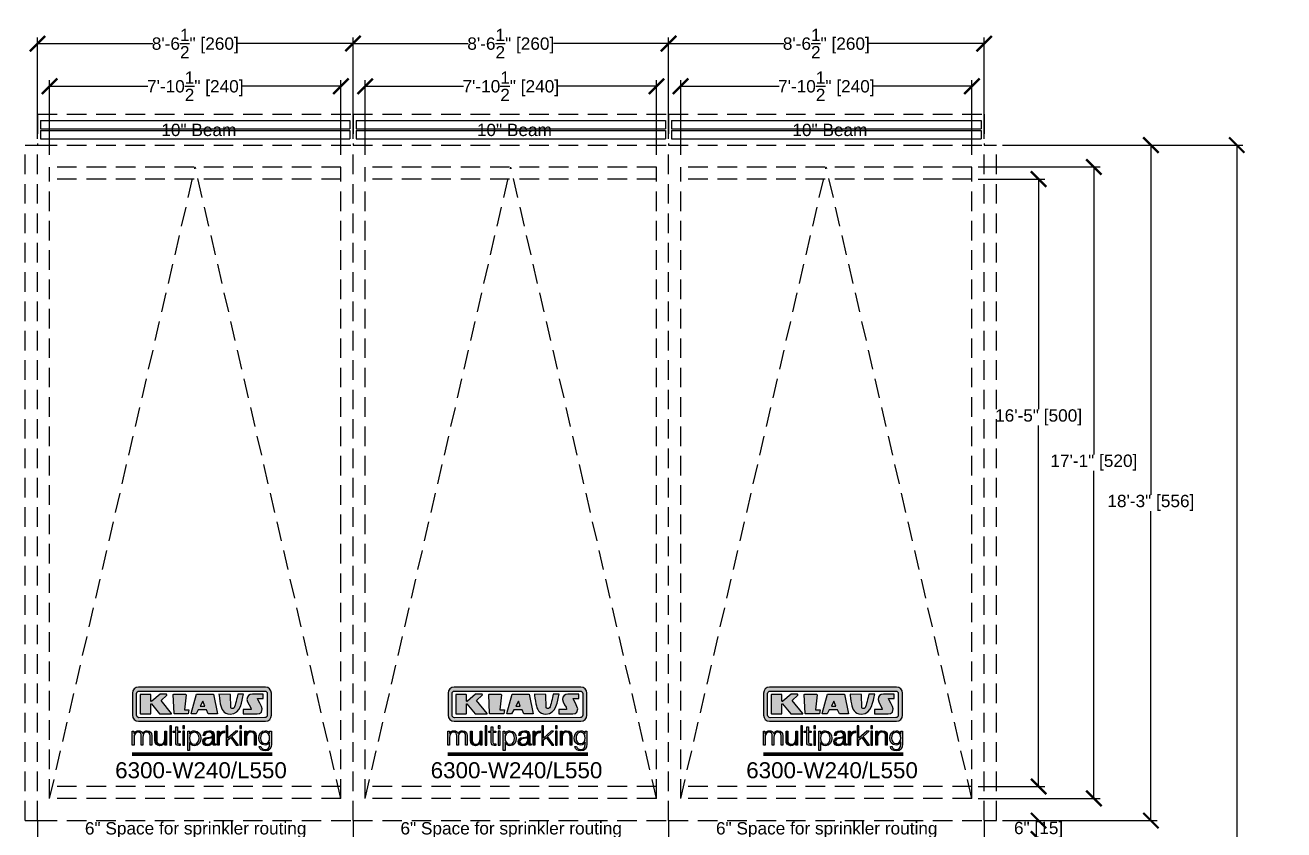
# Model space of a CAD drawing. Extents: x -210816 to 20092, y 4708 to 41486.
# Drawn here: x 15909.9 to 16318.2, y 6130.6 to 6391.5 of the extents above; entities that cross this region are included whole.
import ezdxf

# ---------------------------------------------------------------- set-up
doc = ezdxf.new("R2010")
doc.units = 0
doc.header["$MEASUREMENT"] = 0
doc.linetypes.add('DASHED', pattern=[0.2067, 0.1654, -0.0413])
doc.linetypes.add('HIDDEN', pattern=[9.525, 6.35, -3.175])
doc.layers.get('0').update_dxf_attribs({"linetype": 'CONTINUOUS'})
doc.layers.get('DEFPOINTS').update_dxf_attribs({"linetype": 'CONTINUOUS'})
for name, color, linetype in [('DIM', 6, 'CONTINUOUS'), ('KLAUS', 30, 'CONTINUOUS'), ('LOGO', 7, 'CONTINUOUS')]:
    doc.layers.add(name, color=color, linetype=linetype)
doc.styles.get("Standard").update_dxf_attribs({"font": 'arial.ttf'})
doc.dimstyles.get("Standard").update_dxf_attribs({"dimtxt": 5, "dimasz": 5, "dimexe": 2, "dimexo": 2, "dimgap": 0.09, "dimtad": 0, "dimtih": 1, "dimtoh": 1, "dimdec": 1, "dimzin": 0, "dimdsep": 46, "dimlunit": 4, "dimtxsty": 'Standard', "dimblk": 'ARCHTICK', "dimcen": -0.09, "dimadec": 0, "dimazin": 0, "dimtfac": 1, "dimtdec": 4, "dimtofl": 0, "dimtmove": 0, "dimatfit": 3, "dimldrblk": 'ARCHTICK', "dimfxl": 1, "dimtolj": 1, "dimtzin": 0, "dimarcsym": 0})

# ---------------------------------------------------------------- blocks, each defined once
blk = doc.blocks.new('_ARCHTICK')
at = {"color": 0, "linetype": 'ByBlock', "const_width": 0.15}
blk.add_lwpolyline([(-0.5, -0.5), (0.5, 0.5)], dxfattribs=at)
blk = doc.blocks.new('*D12250')
at = {"layer": 'DEFPOINTS', "color": 0}
for p in [(16217.06, 6345.52), (16217.06, 6140.77), (16256.61, 6140.77)]:
    blk.add_point(p, dxfattribs=at)
at = {"layer": 'DIM', "color": 0, "lineweight": -2}
for p, q in [((16219.06, 6345.52), (16258.61, 6345.52)), ((16256.61, 6345.52), (16256.61, 6252.33)), ((16256.61, 6140.77), (16256.61, 6247.03)), ((16219.06, 6140.77), (16258.61, 6140.77))]:
    blk.add_line(p, q, dxfattribs=at)
at = {"layer": 'DIM', "color": 0, "lineweight": -2, "xscale": 5, "yscale": 5, "zscale": 5}
for p, rotation in [((16256.61, 6345.52), 90), ((16256.61, 6140.77), 270)]:
    blk.add_blockref('_ARCHTICK', p, dxfattribs=dict(at, rotation=rotation))
at = {"layer": 'DIM', "color": 0, "insert": (16256.61, 6249.68), "char_height": 4, "attachment_point": 5}
blk.add_mtext('\\A1;17\'-1" [520]', dxfattribs=at)
blk = doc.blocks.new('*D12251')
at = {"layer": 'DEFPOINTS', "color": 0}
for p in [(16225, 6352.62), (16225, 6133.62), (16275.1, 6133.62)]:
    blk.add_point(p, dxfattribs=at)
at = {"layer": 'DIM', "color": 0, "lineweight": -2}
for p, q in [((16227, 6352.62), (16277.1, 6352.62)), ((16275.1, 6352.62), (16275.1, 6239.28)), ((16275.1, 6133.62), (16275.1, 6233.97)), ((16227, 6133.62), (16277.1, 6133.62))]:
    blk.add_line(p, q, dxfattribs=at)
at = {"layer": 'DIM', "color": 0, "lineweight": -2, "xscale": 5, "yscale": 5, "zscale": 5}
for p, rotation in [((16275.1, 6352.62), 90), ((16275.1, 6133.62), 270)]:
    blk.add_blockref('_ARCHTICK', p, dxfattribs=dict(at, rotation=rotation))
at = {"layer": 'DIM', "color": 0, "insert": (16275.1, 6236.63), "char_height": 4, "attachment_point": 5}
blk.add_mtext('\\A1;18\'-3" [556]', dxfattribs=at)
blk = doc.blocks.new('*D12252')
at = {"layer": 'DEFPOINTS', "color": 0}
for p in [(16217.06, 6341.62), (16217.06, 6144.65), (16238.67, 6144.65)]:
    blk.add_point(p, dxfattribs=at)
at = {"layer": 'DIM', "color": 0, "lineweight": -2}
for p, q in [((16219.06, 6341.62), (16240.67, 6341.62)), ((16238.67, 6341.62), (16238.67, 6267.01)), ((16238.67, 6144.65), (16238.67, 6261.71)), ((16219.06, 6144.65), (16240.67, 6144.65))]:
    blk.add_line(p, q, dxfattribs=at)
at = {"layer": 'DIM', "color": 0, "lineweight": -2, "xscale": 5, "yscale": 5, "zscale": 5}
for p, rotation in [((16238.67, 6341.62), 90), ((16238.67, 6144.65), 270)]:
    blk.add_blockref('_ARCHTICK', p, dxfattribs=dict(at, rotation=rotation))
at = {"layer": 'DIM', "color": 0, "insert": (16238.67, 6264.36), "char_height": 4, "attachment_point": 5}
blk.add_mtext('\\A1;16\'-5" [500]', dxfattribs=at)
blk = doc.blocks.new('*D12253')
at = {"layer": 'DEFPOINTS', "color": 0}
for p in [(16221, 6385.53), (16118.63, 6352.62), (16221, 6352.62)]:
    blk.add_point(p, dxfattribs=at)
at = {"layer": 'DIM', "color": 0, "lineweight": -2}
for p, q in [((16118.63, 6354.62), (16118.63, 6387.53)), ((16221, 6354.62), (16221, 6387.53)), ((16118.63, 6385.53), (16156.01, 6385.53)), ((16221, 6385.53), (16183.62, 6385.53))]:
    blk.add_line(p, q, dxfattribs=at)
at = {"layer": 'DIM', "color": 0, "lineweight": -2, "xscale": 5, "yscale": 5, "zscale": 5, "rotation": 180}
blk.add_blockref('_ARCHTICK', (16118.63, 6385.53), dxfattribs=at)
at = {"layer": 'DIM', "color": 0, "lineweight": -2, "xscale": 5, "yscale": 5, "zscale": 5}
blk.add_blockref('_ARCHTICK', (16221, 6385.53), dxfattribs=at)
at = {"layer": 'DIM', "color": 0, "insert": (16169.81, 6385.53), "char_height": 4, "attachment_point": 5}
blk.add_mtext('\\A1;8\'-6{\\H1.000000x;\\S1/2;}" [260]', dxfattribs=at)
blk = doc.blocks.new('*D12254')
at = {"layer": 'DEFPOINTS', "color": 0}
for p in [(16217.06, 6371.69), (16122.56, 6347.5), (16217.06, 6347.5)]:
    blk.add_point(p, dxfattribs=at)
at = {"layer": 'DIM', "color": 0, "lineweight": -2}
for p, q in [((16122.56, 6349.5), (16122.56, 6373.69)), ((16122.56, 6371.69), (16154.47, 6371.69)), ((16217.06, 6371.69), (16185.16, 6371.69)), ((16217.06, 6349.5), (16217.06, 6373.69))]:
    blk.add_line(p, q, dxfattribs=at)
at = {"layer": 'DIM', "color": 0, "lineweight": -2, "xscale": 5, "yscale": 5, "zscale": 5, "rotation": 180}
blk.add_blockref('_ARCHTICK', (16122.56, 6371.69), dxfattribs=at)
at = {"layer": 'DIM', "color": 0, "lineweight": -2, "xscale": 5, "yscale": 5, "zscale": 5}
blk.add_blockref('_ARCHTICK', (16217.06, 6371.69), dxfattribs=at)
at = {"layer": 'DIM', "color": 0, "insert": (16169.81, 6371.69), "char_height": 4, "attachment_point": 5}
blk.add_mtext('\\A1;7\'-10{\\H1.000000x;\\S1/2;}" [240]', dxfattribs=at)
blk = doc.blocks.new('*D12258')
at = {"layer": 'DEFPOINTS', "color": 0}
for p in [(16225, 6133.62), (16225, 6127.62), (16238.67, 6127.62)]:
    blk.add_point(p, dxfattribs=at)
at = {"layer": 'DIM', "color": 0, "lineweight": -2}
for p, q in [((16227, 6133.62), (16240.67, 6133.62)), ((16238.67, 6133.62), (16238.67, 6133.27)), ((16227, 6127.62), (16240.67, 6127.62)), ((16238.67, 6127.62), (16238.67, 6127.97))]:
    blk.add_line(p, q, dxfattribs=at)
at = {"layer": 'DIM', "color": 0, "lineweight": -2, "xscale": 5, "yscale": 5, "zscale": 5}
for p, rotation in [((16238.67, 6133.62), 90), ((16238.67, 6127.62), 270)]:
    blk.add_blockref('_ARCHTICK', p, dxfattribs=dict(at, rotation=rotation))
at = {"layer": 'DIM', "color": 0, "insert": (16238.67, 6130.62), "char_height": 4, "attachment_point": 5}
blk.add_mtext('\\A1;6" [15]', dxfattribs=at)
blk = doc.blocks.new('*D12259')
at = {"layer": 'DEFPOINTS', "color": 0}
for p in [(16225, 6352.62), (16225, 5683.62), (16302.97, 5683.62)]:
    blk.add_point(p, dxfattribs=at)
at = {"layer": 'DIM', "color": 0, "lineweight": -2}
for p, q in [((16227, 6352.62), (16304.97, 6352.62)), ((16302.97, 6352.62), (16302.97, 6002.31)), ((16302.97, 5683.62), (16302.97, 5997)), ((16227, 5683.62), (16304.97, 5683.62))]:
    blk.add_line(p, q, dxfattribs=at)
at = {"layer": 'DIM', "color": 0, "lineweight": -2, "xscale": 5, "yscale": 5, "zscale": 5}
for p, rotation in [((16302.97, 6352.62), 90), ((16302.97, 5683.62), 270)]:
    blk.add_blockref('_ARCHTICK', p, dxfattribs=dict(at, rotation=rotation))
at = {"layer": 'DIM', "color": 0, "insert": (16302.97, 5999.65), "char_height": 4, "attachment_point": 5}
blk.add_mtext('\\A1;55\'-9" [1699]', dxfattribs=at)
blk = doc.blocks.new('A$C9188')
at = {"layer": 'KLAUS', "linetype": 'HIDDEN'}
for p, q in [((0, 0), (0, 219)), ((0, 219), (4, 219)), ((4, 0), (4, 219)), ((0, 0), (4, 0))]:
    blk.add_line(p, q, dxfattribs=at)
blk = doc.blocks.new('KLAUS')
at = {"layer": 'LOGO'}
h = blk.add_hatch(color=8, dxfattribs=at)
h.dxf.hatch_style = 2
edge = h.paths.add_edge_path()
edge.add_spline(control_points=[(3.6, 29.09), (2.88, 29.09), (2.3, 28.51), (2.3, 27.8), (2.3, 27.8), (2.3, 16.11), (2.3, 16.11), (2.3, 15.39), (2.88, 14.81), (3.6, 14.81), (3.6, 14.81), (71.16, 14.81), (71.16, 14.81), (71.88, 14.81), (72.46, 15.39), (72.46, 16.11), (72.46, 16.11), (72.46, 27.8), (72.46, 27.8), (72.46, 28.51), (71.88, 29.09), (71.16, 29.09), (71.16, 29.09), (3.6, 29.09), (3.6, 29.09), (3.6, 29.09), (3.6, 29.09), (3.6, 29.09)], knot_values=[0, 0, 0, 0, 1, 1, 1, 2, 2, 2, 3, 3, 3, 4, 4, 4, 5, 5, 5, 6, 6, 6, 7, 7, 7, 8, 8, 8, 9, 9, 9, 9], degree=3, periodic=0)
edge = h.paths.add_edge_path()
edge.add_spline(control_points=[(3.35, 31.23), (3.35, 31.23), (71.47, 31.23), (71.47, 31.23), (73.26, 31.23), (74.71, 29.77), (74.71, 27.99), (74.71, 27.99), (74.71, 16.17), (74.71, 16.17), (74.71, 14.38), (73.26, 12.93), (71.47, 12.93), (71.47, 12.93), (3.35, 12.93), (3.35, 12.93), (1.56, 12.93), (0.11, 14.38), (0.11, 16.17), (0.11, 16.17), (0.11, 27.99), (0.11, 27.99), (0.11, 29.77), (1.56, 31.23), (3.35, 31.23), (3.35, 31.23), (3.35, 31.23), (3.35, 31.23)], knot_values=[0, 0, 0, 0, 1, 1, 1, 2, 2, 2, 3, 3, 3, 4, 4, 4, 5, 5, 5, 6, 6, 6, 7, 7, 7, 8, 8, 8, 9, 9, 9, 9], degree=3, periodic=0)
h = blk.add_hatch(color=8, dxfattribs=at)
h.dxf.hatch_style = 2
edge = h.paths.add_edge_path()
edge.add_spline(control_points=[(4.5, 27.33), (4.5, 27.33), (9.7, 27.33), (9.7, 27.33), (9.84, 27.33), (9.96, 27.22), (9.96, 27.08), (9.96, 27.08), (9.96, 23.69), (9.96, 23.69), (9.96, 23.69), (9.94, 23.64), (10.04, 23.59), (10.14, 23.53), (10.2, 23.57), (10.2, 23.57), (10.2, 23.57), (10.51, 23.75), (10.51, 23.75), (10.51, 23.75), (14.94, 27.33), (14.94, 27.33), (14.94, 27.33), (18.41, 27.33), (18.41, 27.33), (18.41, 27.33), (18.49, 27.33), (18.56, 27.2), (18.65, 27.04), (18.53, 26.91), (18.53, 26.91), (18.53, 26.91), (15.49, 24.11), (15.49, 24.11), (15.49, 24.11), (21.14, 17.06), (21.14, 17.06), (21.14, 17.06), (21.13, 16.91), (21.13, 16.91), (21.08, 16.84), (20.99, 16.82), (20.99, 16.82), (20.99, 16.82), (14.7, 16.82), (14.7, 16.82), (14.7, 16.82), (10.26, 22.17), (10.26, 22.17), (10.26, 22.17), (10.19, 22.24), (10.08, 22.21), (9.97, 22.18), (9.96, 22.11), (9.96, 22.11), (9.96, 22.11), (9.96, 17.08), (9.96, 17.08), (9.96, 16.94), (9.84, 16.82), (9.7, 16.82), (9.7, 16.82), (4.5, 16.82), (4.5, 16.82), (4.36, 16.82), (4.25, 16.94), (4.25, 17.08), (4.25, 17.08), (4.25, 27.08), (4.25, 27.08), (4.25, 27.22), (4.36, 27.33), (4.5, 27.33), (4.5, 27.33), (4.5, 27.33), (4.5, 27.33)], knot_values=[0, 0, 0, 0, 1, 1, 1, 2, 2, 2, 3, 3, 3, 4, 4, 4, 5, 5, 5, 6, 6, 6, 7, 7, 7, 8, 8, 8, 9, 9, 9, 10, 10, 10, 11, 11, 11, 12, 12, 12, 13, 13, 13, 14, 14, 14, 15, 15, 15, 16, 16, 16, 17, 17, 17, 18, 18, 18, 19, 19, 19, 20, 20, 20, 21, 21, 21, 22, 22, 22, 23, 23, 23, 24, 24, 24, 25, 25, 25, 25], degree=3, periodic=0)
h = blk.add_hatch(color=8, dxfattribs=at)
h.dxf.hatch_style = 2
h.paths.add_polyline_path([(22.42, 17.06), (21.97, 27.15), (22.24, 27.33), (28.55, 27.33), (28.86, 26.97), (28.01, 19.08), (30.26, 19.07), (30.44, 18.95), (30.08, 16.95), (29.49, 16.82), (22.6, 16.82)])
h = blk.add_hatch(color=8, dxfattribs=at)
h.paths.add_polyline_path([(36.52, 21.01), (38.93, 21.01), (37.87, 23.57)])
h.paths.add_polyline_path([(34.52, 27.33), (43.65, 27.33), (45.76, 16.94), (45.57, 16.82), (40.83, 16.82), (39.89, 18.95), (35.42, 18.95), (34.27, 16.82), (31.78, 16.82), (31.66, 17)])
h = blk.add_hatch(color=8, dxfattribs=at)
h.dxf.hatch_style = 2
edge = h.paths.add_edge_path()
edge.add_spline(control_points=[(52.69, 27.32), (52.69, 27.32), (52.88, 20.14), (52.88, 20.14), (53.01, 19.89), (53.2, 19.77), (53.43, 19.71), (53.91, 19.59), (54.43, 19.57), (54.64, 20.03), (55.23, 21.34), (56.27, 25.45), (56.6, 27.33), (56.6, 27.33), (59.77, 27.33), (59.77, 27.33), (58.77, 23.9), (58.56, 16.82), (52.63, 16.76), (48.72, 16.72), (48.01, 19.35), (47.27, 22.24), (46.89, 23.68), (46.54, 27.33), (46.54, 27.33), (46.54, 27.33), (52.69, 27.32), (52.69, 27.32), (52.69, 27.32), (52.69, 27.32), (52.69, 27.32)], knot_values=[0, 0, 0, 0, 1, 1, 1, 2, 2, 2, 3, 3, 3, 4, 4, 4, 5, 5, 5, 6, 6, 6, 7, 7, 7, 8, 8, 8, 9, 9, 9, 10, 10, 10, 10], degree=3, periodic=0)
h = blk.add_hatch(color=8, dxfattribs=at)
h.dxf.hatch_style = 2
edge = h.paths.add_edge_path()
edge.add_spline(control_points=[(64.46, 27.33), (64.46, 27.33), (70.31, 27.33), (70.31, 27.33), (70.31, 26.52), (70.31, 26.02), (70.31, 25.12), (70.31, 25.12), (67.3, 25.12), (67.3, 25.12), (67.24, 25.04), (67.25, 25.11), (67.25, 24.91), (67.25, 24.88), (69.73, 20.38), (69.73, 19.57), (69.73, 16.4), (67.22, 16.81), (65.9, 16.82), (65.9, 16.82), (59.59, 16.82), (59.59, 16.82), (59.59, 17.76), (59.59, 18.23), (59.59, 19.14), (59.59, 19.14), (63.75, 19.14), (63.75, 19.14), (63.82, 19.22), (63.81, 19.11), (63.81, 19.31), (63.81, 20.32), (61.58, 23.06), (61.58, 24.63), (61.58, 26.33), (62.83, 27.34), (64.46, 27.33), (64.46, 27.33), (64.46, 27.33), (64.46, 27.33)], knot_values=[0, 0, 0, 0, 1, 1, 1, 2, 2, 2, 3, 3, 3, 4, 4, 4, 5, 5, 5, 6, 6, 6, 7, 7, 7, 8, 8, 8, 9, 9, 9, 10, 10, 10, 11, 11, 11, 12, 12, 12, 13, 13, 13, 13], degree=3, periodic=0)
h = blk.add_hatch(color=30, dxfattribs=at)
h.dxf.hatch_style = 2
edge = h.paths.add_edge_path()
edge.add_spline(control_points=[(0, 0), (0, 0), (0.92, 0), (0.92, 0), (0.92, 0), (0.92, 4.22), (0.92, 4.22), (0.94, 5.8), (1.58, 7), (3.18, 7), (4.35, 7), (4.77, 6.15), (4.76, 5.12), (4.76, 5.12), (4.76, 0), (4.76, 0), (4.76, 0), (5.68, 0), (5.68, 0), (5.68, 0), (5.68, 4.27), (5.68, 4.27), (5.68, 5.68), (6.14, 7), (7.73, 7), (9.05, 7), (9.52, 6.32), (9.52, 5.08), (9.52, 5.08), (9.52, 0), (9.52, 0), (9.52, 0), (10.44, 0), (10.44, 0), (10.44, 0), (10.44, 5.12), (10.44, 5.12), (10.44, 6.91), (9.59, 7.77), (7.94, 7.77), (6.94, 7.77), (5.99, 7.29), (5.54, 6.3), (5.26, 7.29), (4.36, 7.77), (3.37, 7.77), (2.17, 7.77), (1.38, 7.19), (0.89, 6.28), (0.89, 6.28), (0.85, 6.28), (0.85, 6.28), (0.85, 6.28), (0.85, 7.55), (0.85, 7.55), (0.85, 7.55), (0, 7.55), (0, 7.55), (0, 7.55), (0, 0), (0, 0), (0, 0), (0, 0), (0, 0)], knot_values=[0, 0, 0, 0, 1, 1, 1, 2, 2, 2, 3, 3, 3, 4, 4, 4, 5, 5, 5, 6, 6, 6, 7, 7, 7, 8, 8, 8, 9, 9, 9, 10, 10, 10, 11, 11, 11, 12, 12, 12, 13, 13, 13, 14, 14, 14, 15, 15, 15, 16, 16, 16, 17, 17, 17, 18, 18, 18, 19, 19, 19, 20, 20, 20, 21, 21, 21, 21], degree=3, periodic=0)
h = blk.add_hatch(color=30, dxfattribs=at)
h.dxf.hatch_style = 2
edge = h.paths.add_edge_path()
edge.add_spline(control_points=[(18.31, 7.55), (18.31, 7.55), (17.39, 7.55), (17.39, 7.55), (17.39, 7.55), (17.39, 3.59), (17.39, 3.59), (17.39, 2.05), (16.7, 0.56), (15.12, 0.56), (13.66, 0.56), (13.15, 1.27), (13.1, 2.64), (13.1, 2.64), (13.1, 7.55), (13.1, 7.55), (13.1, 7.55), (12.18, 7.55), (12.18, 7.55), (12.18, 7.55), (12.18, 2.65), (12.18, 2.65), (12.18, 0.89), (12.93, -0.22), (14.83, -0.22), (15.96, -0.22), (16.95, 0.35), (17.44, 1.36), (17.44, 1.36), (17.47, 1.36), (17.47, 1.36), (17.47, 1.36), (17.47, 0), (17.47, 0), (17.47, 0), (18.31, 0), (18.31, 0), (18.31, 0), (18.31, 7.55), (18.31, 7.55), (18.31, 7.55), (18.31, 7.55), (18.31, 7.55)], knot_values=[0, 0, 0, 0, 1, 1, 1, 2, 2, 2, 3, 3, 3, 4, 4, 4, 5, 5, 5, 6, 6, 6, 7, 7, 7, 8, 8, 8, 9, 9, 9, 10, 10, 10, 11, 11, 11, 12, 12, 12, 13, 13, 13, 14, 14, 14, 14], degree=3, periodic=0)
h = blk.add_hatch(color=30, dxfattribs=at)
h.dxf.hatch_style = 2
h.paths.add_polyline_path([(20.07, 0), (20.99, 0), (20.99, 10.45), (20.07, 10.45)])
h = blk.add_hatch(color=30, dxfattribs=at)
h.dxf.hatch_style = 2
edge = h.paths.add_edge_path()
edge.add_spline(control_points=[(24.22, 9.82), (24.22, 9.82), (23.3, 9.82), (23.3, 9.82), (23.3, 9.82), (23.3, 7.55), (23.3, 7.55), (23.3, 7.55), (21.98, 7.55), (21.98, 7.55), (21.98, 7.55), (21.98, 6.78), (21.98, 6.78), (21.98, 6.78), (23.3, 6.78), (23.3, 6.78), (23.3, 6.78), (23.3, 1.61), (23.3, 1.61), (23.28, 0.32), (23.71, -0.09), (24.94, -0.09), (25.22, -0.09), (25.48, -0.06), (25.76, -0.06), (25.76, -0.06), (25.76, 0.73), (25.76, 0.73), (25.5, 0.7), (25.23, 0.69), (24.97, 0.69), (24.31, 0.73), (24.22, 1.08), (24.22, 1.68), (24.22, 1.68), (24.22, 6.78), (24.22, 6.78), (24.22, 6.78), (25.76, 6.78), (25.76, 6.78), (25.76, 6.78), (25.76, 7.55), (25.76, 7.55), (25.76, 7.55), (24.22, 7.55), (24.22, 7.55), (24.22, 7.55), (24.22, 9.82), (24.22, 9.82), (24.22, 9.82), (24.22, 9.82), (24.22, 9.82)], knot_values=[0, 0, 0, 0, 1, 1, 1, 2, 2, 2, 3, 3, 3, 4, 4, 4, 5, 5, 5, 6, 6, 6, 7, 7, 7, 8, 8, 8, 9, 9, 9, 10, 10, 10, 11, 11, 11, 12, 12, 12, 13, 13, 13, 14, 14, 14, 15, 15, 15, 16, 16, 16, 17, 17, 17, 17], degree=3, periodic=0)
h = blk.add_hatch(color=30, dxfattribs=at)
h.paths.add_polyline_path([(27.1, 0), (28.03, 0), (28.03, 7.55), (27.1, 7.55)])
h.paths.add_polyline_path([(27.1, 8.98), (28.03, 8.98), (28.03, 10.45), (27.1, 10.45)])
h = blk.add_hatch(color=30, dxfattribs=at)
edge = h.paths.add_edge_path()
edge.add_spline(control_points=[(35.84, 3.78), (35.84, 2.21), (35.12, 0.56), (33.37, 0.56), (31.4, 0.56), (30.72, 2.21), (30.72, 3.78), (30.72, 5.49), (31.33, 7), (33.37, 7), (35.12, 7), (35.84, 5.34), (35.84, 3.78), (35.84, 3.78), (35.84, 3.78), (35.84, 3.78)], knot_values=[0, 0, 0, 0, 1, 1, 1, 2, 2, 2, 3, 3, 3, 4, 4, 4, 5, 5, 5, 5], degree=3, periodic=0)
edge = h.paths.add_edge_path()
edge.add_spline(control_points=[(29.79, -2.8), (29.79, -2.8), (30.72, -2.8), (30.72, -2.8), (30.72, -2.8), (30.72, 1.43), (30.72, 1.43), (30.72, 1.43), (30.74, 1.43), (30.74, 1.43), (31.14, 0.35), (32.24, -0.22), (33.37, -0.22), (35.66, -0.22), (36.76, 1.64), (36.76, 3.78), (36.76, 5.91), (35.66, 7.77), (33.37, 7.77), (32.15, 7.77), (31.1, 7.14), (30.67, 6.12), (30.67, 6.12), (30.64, 6.12), (30.64, 6.12), (30.64, 6.12), (30.64, 7.55), (30.64, 7.55), (30.64, 7.55), (29.79, 7.55), (29.79, 7.55), (29.79, 7.55), (29.79, -2.8), (29.79, -2.8), (29.79, -2.8), (29.79, -2.8), (29.79, -2.8)], knot_values=[0, 0, 0, 0, 1, 1, 1, 2, 2, 2, 3, 3, 3, 4, 4, 4, 5, 5, 5, 6, 6, 6, 7, 7, 7, 8, 8, 8, 9, 9, 9, 10, 10, 10, 11, 11, 11, 12, 12, 12, 12], degree=3, periodic=0)
h = blk.add_hatch(color=30, dxfattribs=at)
edge = h.paths.add_edge_path()
edge.add_spline(control_points=[(43.03, 2.93), (43.04, 1.45), (41.8, 0.56), (40.39, 0.56), (39.53, 0.56), (38.71, 1.13), (38.71, 2.05), (38.71, 3.53), (40.66, 3.51), (42.22, 3.79), (42.47, 3.84), (42.88, 3.91), (43, 4.13), (43, 4.13), (43.03, 4.13), (43.03, 4.13), (43.03, 4.13), (43.03, 2.93), (43.03, 2.93), (43.03, 2.93), (43.03, 2.93), (43.03, 2.93)], knot_values=[0, 0, 0, 0, 1, 1, 1, 2, 2, 2, 3, 3, 3, 4, 4, 4, 5, 5, 5, 6, 6, 6, 7, 7, 7, 7], degree=3, periodic=0)
edge = h.paths.add_edge_path()
edge.add_spline(control_points=[(39.03, 5.24), (39.06, 6.47), (39.91, 7), (41.05, 7), (42.14, 7), (43.03, 6.69), (43.03, 5.45), (43.03, 4.61), (42.6, 4.51), (41.84, 4.42), (39.85, 4.19), (37.79, 4.11), (37.79, 1.99), (37.79, 0.47), (38.93, -0.22), (40.32, -0.22), (41.77, -0.22), (42.43, 0.34), (43.07, 1.32), (43.07, 1.32), (43.1, 1.32), (43.1, 1.32), (43.1, 0.53), (43.25, 0), (44.19, 0), (44.43, 0), (44.58, 0.01), (44.79, 0.06), (44.79, 0.06), (44.79, 0.83), (44.79, 0.83), (44.71, 0.81), (44.6, 0.78), (44.49, 0.78), (44.13, 0.78), (43.95, 0.98), (43.95, 1.33), (43.95, 1.33), (43.95, 5.34), (43.95, 5.34), (43.95, 7.36), (42.5, 7.77), (41.17, 7.77), (39.44, 7.77), (38.2, 7.01), (38.11, 5.24), (38.11, 5.24), (39.03, 5.24), (39.03, 5.24), (39.03, 5.24), (39.03, 5.24), (39.03, 5.24)], knot_values=[0, 0, 0, 0, 1, 1, 1, 2, 2, 2, 3, 3, 3, 4, 4, 4, 5, 5, 5, 6, 6, 6, 7, 7, 7, 8, 8, 8, 9, 9, 9, 10, 10, 10, 11, 11, 11, 12, 12, 12, 13, 13, 13, 14, 14, 14, 15, 15, 15, 16, 16, 16, 17, 17, 17, 17], degree=3, periodic=0)
h = blk.add_hatch(color=30, dxfattribs=at)
h.dxf.hatch_style = 2
edge = h.paths.add_edge_path()
edge.add_spline(control_points=[(45.79, 0), (45.79, 0), (46.71, 0), (46.71, 0), (46.71, 0), (46.71, 4.03), (46.71, 4.03), (46.71, 5.59), (47.85, 6.82), (49.52, 6.73), (49.52, 6.73), (49.52, 7.66), (49.52, 7.66), (48.16, 7.72), (47.14, 7), (46.67, 5.78), (46.67, 5.78), (46.64, 5.78), (46.64, 5.78), (46.64, 5.78), (46.64, 7.55), (46.64, 7.55), (46.64, 7.55), (45.79, 7.55), (45.79, 7.55), (45.79, 7.55), (45.79, 0), (45.79, 0), (45.79, 0), (45.79, 0), (45.79, 0)], knot_values=[0, 0, 0, 0, 1, 1, 1, 2, 2, 2, 3, 3, 3, 4, 4, 4, 5, 5, 5, 6, 6, 6, 7, 7, 7, 8, 8, 8, 9, 9, 9, 10, 10, 10, 10], degree=3, periodic=0)
h = blk.add_hatch(color=30, dxfattribs=at)
h.dxf.hatch_style = 2
h.paths.add_polyline_path([(50.4, 0), (51.32, 0), (51.32, 2.87), (52.82, 4.11), (55.8, 0), (56.96, 0), (53.52, 4.76), (56.74, 7.55), (55.51, 7.55), (51.32, 3.89), (51.32, 10.45), (50.4, 10.45)])
h = blk.add_hatch(color=30, dxfattribs=at)
h.paths.add_polyline_path([(57.74, 0), (58.66, 0), (58.66, 7.55), (57.74, 7.55)])
h.paths.add_polyline_path([(57.74, 8.98), (58.66, 8.98), (58.66, 10.45), (57.74, 10.45)])
h = blk.add_hatch(color=30, dxfattribs=at)
h.dxf.hatch_style = 2
edge = h.paths.add_edge_path()
edge.add_spline(control_points=[(60.41, 0), (60.41, 0), (61.33, 0), (61.33, 0), (61.33, 0), (61.33, 4.41), (61.33, 4.41), (61.36, 5.89), (62.24, 7), (63.7, 7), (65.2, 7), (65.62, 6.02), (65.62, 4.71), (65.62, 4.71), (65.62, 0), (65.62, 0), (65.62, 0), (66.54, 0), (66.54, 0), (66.54, 0), (66.54, 4.86), (66.54, 4.86), (66.54, 6.66), (65.9, 7.77), (63.78, 7.77), (62.71, 7.77), (61.7, 7.16), (61.36, 6.25), (61.36, 6.25), (61.33, 6.25), (61.33, 6.25), (61.33, 6.25), (61.33, 7.55), (61.33, 7.55), (61.33, 7.55), (60.41, 7.55), (60.41, 7.55), (60.41, 7.55), (60.41, 0), (60.41, 0), (60.41, 0), (60.41, 0), (60.41, 0)], knot_values=[0, 0, 0, 0, 1, 1, 1, 2, 2, 2, 3, 3, 3, 4, 4, 4, 5, 5, 5, 6, 6, 6, 7, 7, 7, 8, 8, 8, 9, 9, 9, 10, 10, 10, 11, 11, 11, 12, 12, 12, 13, 13, 13, 14, 14, 14, 14], degree=3, periodic=0)
h = blk.add_hatch(color=30, dxfattribs=at)
edge = h.paths.add_edge_path()
edge.add_spline(control_points=[(71.32, 0.86), (69.62, 0.86), (68.83, 2.34), (68.83, 3.86), (68.83, 5.43), (69.56, 7), (71.32, 7), (73.06, 7), (73.75, 5.34), (73.75, 3.86), (73.75, 2.33), (72.91, 0.86), (71.32, 0.86), (71.32, 0.86), (71.32, 0.86), (71.32, 0.86)], knot_values=[0, 0, 0, 0, 1, 1, 1, 2, 2, 2, 3, 3, 3, 4, 4, 4, 5, 5, 5, 5], degree=3, periodic=0)
edge = h.paths.add_edge_path()
edge.add_spline(control_points=[(74.67, 7.55), (74.67, 7.55), (73.75, 7.55), (73.75, 7.55), (73.75, 7.55), (73.75, 6.25), (73.75, 6.25), (73.75, 6.25), (73.72, 6.25), (73.72, 6.25), (73.35, 7.09), (72.41, 7.77), (71.32, 7.77), (69.13, 7.77), (67.9, 6.05), (67.9, 3.97), (67.9, 1.82), (68.9, 0.09), (71.32, 0.09), (72.4, 0.09), (73.29, 0.72), (73.72, 1.64), (73.72, 1.64), (73.75, 1.64), (73.75, 1.64), (73.75, 1.64), (73.75, 0.61), (73.75, 0.61), (73.75, -1.23), (73.01, -2.24), (71.32, -2.24), (70.29, -2.24), (69.31, -1.85), (69.1, -0.73), (69.1, -0.73), (68.18, -0.73), (68.18, -0.73), (68.31, -2.34), (69.81, -3.02), (71.32, -3.02), (73.79, -3.02), (74.65, -1.64), (74.67, 0.61), (74.67, 0.61), (74.67, 7.55), (74.67, 7.55), (74.67, 7.55), (74.67, 7.55), (74.67, 7.55)], knot_values=[0, 0, 0, 0, 1, 1, 1, 2, 2, 2, 3, 3, 3, 4, 4, 4, 5, 5, 5, 6, 6, 6, 7, 7, 7, 8, 8, 8, 9, 9, 9, 10, 10, 10, 11, 11, 11, 12, 12, 12, 13, 13, 13, 14, 14, 14, 15, 15, 15, 16, 16, 16, 16], degree=3, periodic=0)
for points in [[(22.42, 17.06), (21.97, 27.15), (22.24, 27.33), (28.55, 27.33), (28.86, 26.97), (28.01, 19.08), (30.26, 19.07), (30.44, 18.95), (30.08, 16.95), (29.49, 16.82), (22.6, 16.82), (22.42, 17.06), (22.42, 17.06)], [(34.52, 27.33), (43.65, 27.33), (45.76, 16.94), (45.57, 16.82), (40.83, 16.82), (39.89, 18.95), (35.42, 18.95), (34.27, 16.82), (31.78, 16.82), (31.66, 17), (34.52, 27.33), (34.52, 27.33)], [(36.52, 21.01), (38.93, 21.01), (37.87, 23.57), (36.52, 21.01), (36.52, 21.01)], [(20.07, 0), (20.99, 0), (20.99, 10.45), (20.07, 10.45), (20.07, 0), (20.07, 0)], [(27.1, 8.98), (28.03, 8.98), (28.03, 10.45), (27.1, 10.45), (27.1, 8.98), (27.1, 8.98)], [(27.1, 0), (28.03, 0), (28.03, 7.55), (27.1, 7.55), (27.1, 0), (27.1, 0)], [(50.4, 0), (51.32, 0), (51.32, 2.87), (52.82, 4.11), (55.8, 0), (56.96, 0), (53.52, 4.76), (56.74, 7.55), (55.51, 7.55), (51.32, 3.89), (51.32, 10.45), (50.4, 10.45), (50.4, 0), (50.4, 0)], [(57.74, 8.98), (58.66, 8.98), (58.66, 10.45), (57.74, 10.45), (57.74, 8.98), (57.74, 8.98)], [(57.74, 0), (58.66, 0), (58.66, 7.55), (57.74, 7.55), (57.74, 0), (57.74, 0)]]:
    blk.add_lwpolyline(points, dxfattribs=at)
for points, knots in [([(3.35, 31.23), (3.35, 31.23), (71.47, 31.23), (71.47, 31.23), (73.26, 31.23), (74.71, 29.77), (74.71, 27.99), (74.71, 27.99), (74.71, 16.17), (74.71, 16.17), (74.71, 14.38), (73.26, 12.93), (71.47, 12.93), (71.47, 12.93), (3.35, 12.93), (3.35, 12.93), (1.56, 12.93), (0.11, 14.38), (0.11, 16.17), (0.11, 16.17), (0.11, 27.99), (0.11, 27.99), (0.11, 29.77), (1.56, 31.23), (3.35, 31.23), (3.35, 31.23), (3.35, 31.23), (3.35, 31.23)], [0, 0, 0, 0, 1, 1, 1, 2, 2, 2, 3, 3, 3, 4, 4, 4, 5, 5, 5, 6, 6, 6, 7, 7, 7, 8, 8, 8, 9, 9, 9, 9]), ([(3.6, 29.09), (2.88, 29.09), (2.3, 28.51), (2.3, 27.8), (2.3, 27.8), (2.3, 16.11), (2.3, 16.11), (2.3, 15.39), (2.88, 14.81), (3.6, 14.81), (3.6, 14.81), (71.16, 14.81), (71.16, 14.81), (71.88, 14.81), (72.46, 15.39), (72.46, 16.11), (72.46, 16.11), (72.46, 27.8), (72.46, 27.8), (72.46, 28.51), (71.88, 29.09), (71.16, 29.09), (71.16, 29.09), (3.6, 29.09), (3.6, 29.09), (3.6, 29.09), (3.6, 29.09), (3.6, 29.09)], [0, 0, 0, 0, 1, 1, 1, 2, 2, 2, 3, 3, 3, 4, 4, 4, 5, 5, 5, 6, 6, 6, 7, 7, 7, 8, 8, 8, 9, 9, 9, 9]), ([(4.5, 27.33), (4.5, 27.33), (9.7, 27.33), (9.7, 27.33), (9.84, 27.33), (9.96, 27.22), (9.96, 27.08), (9.96, 27.08), (9.96, 23.69), (9.96, 23.69), (9.96, 23.69), (9.94, 23.64), (10.04, 23.59), (10.14, 23.53), (10.2, 23.57), (10.2, 23.57), (10.2, 23.57), (10.51, 23.75), (10.51, 23.75), (10.51, 23.75), (14.94, 27.33), (14.94, 27.33), (14.94, 27.33), (18.41, 27.33), (18.41, 27.33), (18.41, 27.33), (18.49, 27.33), (18.56, 27.2), (18.65, 27.04), (18.53, 26.91), (18.53, 26.91), (18.53, 26.91), (15.49, 24.11), (15.49, 24.11), (15.49, 24.11), (21.14, 17.06), (21.14, 17.06), (21.14, 17.06), (21.13, 16.91), (21.13, 16.91), (21.08, 16.84), (20.99, 16.82), (20.99, 16.82), (20.99, 16.82), (14.7, 16.82), (14.7, 16.82), (14.7, 16.82), (10.26, 22.17), (10.26, 22.17), (10.26, 22.17), (10.19, 22.24), (10.08, 22.21), (9.97, 22.18), (9.96, 22.11), (9.96, 22.11), (9.96, 22.11), (9.96, 17.08), (9.96, 17.08), (9.96, 16.94), (9.84, 16.82), (9.7, 16.82), (9.7, 16.82), (4.5, 16.82), (4.5, 16.82), (4.36, 16.82), (4.25, 16.94), (4.25, 17.08), (4.25, 17.08), (4.25, 27.08), (4.25, 27.08), (4.25, 27.22), (4.36, 27.33), (4.5, 27.33), (4.5, 27.33), (4.5, 27.33), (4.5, 27.33)], [0, 0, 0, 0, 1, 1, 1, 2, 2, 2, 3, 3, 3, 4, 4, 4, 5, 5, 5, 6, 6, 6, 7, 7, 7, 8, 8, 8, 9, 9, 9, 10, 10, 10, 11, 11, 11, 12, 12, 12, 13, 13, 13, 14, 14, 14, 15, 15, 15, 16, 16, 16, 17, 17, 17, 18, 18, 18, 19, 19, 19, 20, 20, 20, 21, 21, 21, 22, 22, 22, 23, 23, 23, 24, 24, 24, 25, 25, 25, 25]), ([(52.69, 27.32), (52.69, 27.32), (52.88, 20.14), (52.88, 20.14), (53.01, 19.89), (53.2, 19.77), (53.43, 19.71), (53.91, 19.59), (54.43, 19.57), (54.64, 20.03), (55.23, 21.34), (56.27, 25.45), (56.6, 27.33), (56.6, 27.33), (59.77, 27.33), (59.77, 27.33), (58.77, 23.9), (58.56, 16.82), (52.63, 16.76), (48.72, 16.72), (48.01, 19.35), (47.27, 22.24), (46.89, 23.68), (46.54, 27.33), (46.54, 27.33), (46.54, 27.33), (52.69, 27.32), (52.69, 27.32), (52.69, 27.32), (52.69, 27.32), (52.69, 27.32)], [0, 0, 0, 0, 1, 1, 1, 2, 2, 2, 3, 3, 3, 4, 4, 4, 5, 5, 5, 6, 6, 6, 7, 7, 7, 8, 8, 8, 9, 9, 9, 10, 10, 10, 10]), ([(64.46, 27.33), (64.46, 27.33), (70.31, 27.33), (70.31, 27.33), (70.31, 26.52), (70.31, 26.02), (70.31, 25.12), (70.31, 25.12), (67.3, 25.12), (67.3, 25.12), (67.24, 25.04), (67.25, 25.11), (67.25, 24.91), (67.25, 24.88), (69.73, 20.38), (69.73, 19.57), (69.73, 16.4), (67.22, 16.81), (65.9, 16.82), (65.9, 16.82), (59.59, 16.82), (59.59, 16.82), (59.59, 17.76), (59.59, 18.23), (59.59, 19.14), (59.59, 19.14), (63.75, 19.14), (63.75, 19.14), (63.82, 19.22), (63.81, 19.11), (63.81, 19.31), (63.81, 20.32), (61.58, 23.06), (61.58, 24.63), (61.58, 26.33), (62.83, 27.34), (64.46, 27.33), (64.46, 27.33), (64.46, 27.33), (64.46, 27.33)], [0, 0, 0, 0, 1, 1, 1, 2, 2, 2, 3, 3, 3, 4, 4, 4, 5, 5, 5, 6, 6, 6, 7, 7, 7, 8, 8, 8, 9, 9, 9, 10, 10, 10, 11, 11, 11, 12, 12, 12, 13, 13, 13, 13]), ([(0, 0), (0, 0), (0.92, 0), (0.92, 0), (0.92, 0), (0.92, 4.22), (0.92, 4.22), (0.94, 5.8), (1.58, 7), (3.18, 7), (4.35, 7), (4.77, 6.15), (4.76, 5.12), (4.76, 5.12), (4.76, 0), (4.76, 0), (4.76, 0), (5.68, 0), (5.68, 0), (5.68, 0), (5.68, 4.27), (5.68, 4.27), (5.68, 5.68), (6.14, 7), (7.73, 7), (9.05, 7), (9.52, 6.32), (9.52, 5.08), (9.52, 5.08), (9.52, 0), (9.52, 0), (9.52, 0), (10.44, 0), (10.44, 0), (10.44, 0), (10.44, 5.12), (10.44, 5.12), (10.44, 6.91), (9.59, 7.77), (7.94, 7.77), (6.94, 7.77), (5.99, 7.29), (5.54, 6.3), (5.26, 7.29), (4.36, 7.77), (3.37, 7.77), (2.17, 7.77), (1.38, 7.19), (0.89, 6.28), (0.89, 6.28), (0.85, 6.28), (0.85, 6.28), (0.85, 6.28), (0.85, 7.55), (0.85, 7.55), (0.85, 7.55), (0, 7.55), (0, 7.55), (0, 7.55), (0, 0), (0, 0), (0, 0), (0, 0), (0, 0)], [0, 0, 0, 0, 1, 1, 1, 2, 2, 2, 3, 3, 3, 4, 4, 4, 5, 5, 5, 6, 6, 6, 7, 7, 7, 8, 8, 8, 9, 9, 9, 10, 10, 10, 11, 11, 11, 12, 12, 12, 13, 13, 13, 14, 14, 14, 15, 15, 15, 16, 16, 16, 17, 17, 17, 18, 18, 18, 19, 19, 19, 20, 20, 20, 21, 21, 21, 21]), ([(18.31, 7.55), (18.31, 7.55), (17.39, 7.55), (17.39, 7.55), (17.39, 7.55), (17.39, 3.59), (17.39, 3.59), (17.39, 2.05), (16.7, 0.56), (15.12, 0.56), (13.66, 0.56), (13.15, 1.27), (13.1, 2.64), (13.1, 2.64), (13.1, 7.55), (13.1, 7.55), (13.1, 7.55), (12.18, 7.55), (12.18, 7.55), (12.18, 7.55), (12.18, 2.65), (12.18, 2.65), (12.18, 0.89), (12.93, -0.22), (14.83, -0.22), (15.96, -0.22), (16.95, 0.35), (17.44, 1.36), (17.44, 1.36), (17.47, 1.36), (17.47, 1.36), (17.47, 1.36), (17.47, 0), (17.47, 0), (17.47, 0), (18.31, 0), (18.31, 0), (18.31, 0), (18.31, 7.55), (18.31, 7.55), (18.31, 7.55), (18.31, 7.55), (18.31, 7.55)], [0, 0, 0, 0, 1, 1, 1, 2, 2, 2, 3, 3, 3, 4, 4, 4, 5, 5, 5, 6, 6, 6, 7, 7, 7, 8, 8, 8, 9, 9, 9, 10, 10, 10, 11, 11, 11, 12, 12, 12, 13, 13, 13, 14, 14, 14, 14]), ([(24.22, 9.82), (24.22, 9.82), (23.3, 9.82), (23.3, 9.82), (23.3, 9.82), (23.3, 7.55), (23.3, 7.55), (23.3, 7.55), (21.98, 7.55), (21.98, 7.55), (21.98, 7.55), (21.98, 6.78), (21.98, 6.78), (21.98, 6.78), (23.3, 6.78), (23.3, 6.78), (23.3, 6.78), (23.3, 1.61), (23.3, 1.61), (23.28, 0.32), (23.71, -0.09), (24.94, -0.09), (25.22, -0.09), (25.48, -0.06), (25.76, -0.06), (25.76, -0.06), (25.76, 0.73), (25.76, 0.73), (25.5, 0.7), (25.23, 0.69), (24.97, 0.69), (24.31, 0.73), (24.22, 1.08), (24.22, 1.68), (24.22, 1.68), (24.22, 6.78), (24.22, 6.78), (24.22, 6.78), (25.76, 6.78), (25.76, 6.78), (25.76, 6.78), (25.76, 7.55), (25.76, 7.55), (25.76, 7.55), (24.22, 7.55), (24.22, 7.55), (24.22, 7.55), (24.22, 9.82), (24.22, 9.82), (24.22, 9.82), (24.22, 9.82), (24.22, 9.82)], [0, 0, 0, 0, 1, 1, 1, 2, 2, 2, 3, 3, 3, 4, 4, 4, 5, 5, 5, 6, 6, 6, 7, 7, 7, 8, 8, 8, 9, 9, 9, 10, 10, 10, 11, 11, 11, 12, 12, 12, 13, 13, 13, 14, 14, 14, 15, 15, 15, 16, 16, 16, 17, 17, 17, 17]), ([(29.79, -2.8), (29.79, -2.8), (30.72, -2.8), (30.72, -2.8), (30.72, -2.8), (30.72, 1.43), (30.72, 1.43), (30.72, 1.43), (30.74, 1.43), (30.74, 1.43), (31.14, 0.35), (32.24, -0.22), (33.37, -0.22), (35.66, -0.22), (36.76, 1.64), (36.76, 3.78), (36.76, 5.91), (35.66, 7.77), (33.37, 7.77), (32.15, 7.77), (31.1, 7.14), (30.67, 6.12), (30.67, 6.12), (30.64, 6.12), (30.64, 6.12), (30.64, 6.12), (30.64, 7.55), (30.64, 7.55), (30.64, 7.55), (29.79, 7.55), (29.79, 7.55), (29.79, 7.55), (29.79, -2.8), (29.79, -2.8), (29.79, -2.8), (29.79, -2.8), (29.79, -2.8)], [0, 0, 0, 0, 1, 1, 1, 2, 2, 2, 3, 3, 3, 4, 4, 4, 5, 5, 5, 6, 6, 6, 7, 7, 7, 8, 8, 8, 9, 9, 9, 10, 10, 10, 11, 11, 11, 12, 12, 12, 12]), ([(35.84, 3.78), (35.84, 2.21), (35.12, 0.56), (33.37, 0.56), (31.4, 0.56), (30.72, 2.21), (30.72, 3.78), (30.72, 5.49), (31.33, 7), (33.37, 7), (35.12, 7), (35.84, 5.34), (35.84, 3.78), (35.84, 3.78), (35.84, 3.78), (35.84, 3.78)], [0, 0, 0, 0, 1, 1, 1, 2, 2, 2, 3, 3, 3, 4, 4, 4, 5, 5, 5, 5]), ([(39.03, 5.24), (39.06, 6.47), (39.91, 7), (41.05, 7), (42.14, 7), (43.03, 6.69), (43.03, 5.45), (43.03, 4.61), (42.6, 4.51), (41.84, 4.42), (39.85, 4.19), (37.79, 4.11), (37.79, 1.99), (37.79, 0.47), (38.93, -0.22), (40.32, -0.22), (41.77, -0.22), (42.43, 0.34), (43.07, 1.32), (43.07, 1.32), (43.1, 1.32), (43.1, 1.32), (43.1, 0.53), (43.25, 0), (44.19, 0), (44.43, 0), (44.58, 0.01), (44.79, 0.06), (44.79, 0.06), (44.79, 0.83), (44.79, 0.83), (44.71, 0.81), (44.6, 0.78), (44.49, 0.78), (44.13, 0.78), (43.95, 0.98), (43.95, 1.33), (43.95, 1.33), (43.95, 5.34), (43.95, 5.34), (43.95, 7.36), (42.5, 7.77), (41.17, 7.77), (39.44, 7.77), (38.2, 7.01), (38.11, 5.24), (38.11, 5.24), (39.03, 5.24), (39.03, 5.24), (39.03, 5.24), (39.03, 5.24), (39.03, 5.24)], [0, 0, 0, 0, 1, 1, 1, 2, 2, 2, 3, 3, 3, 4, 4, 4, 5, 5, 5, 6, 6, 6, 7, 7, 7, 8, 8, 8, 9, 9, 9, 10, 10, 10, 11, 11, 11, 12, 12, 12, 13, 13, 13, 14, 14, 14, 15, 15, 15, 16, 16, 16, 17, 17, 17, 17]), ([(45.79, 0), (45.79, 0), (46.71, 0), (46.71, 0), (46.71, 0), (46.71, 4.03), (46.71, 4.03), (46.71, 5.59), (47.85, 6.82), (49.52, 6.73), (49.52, 6.73), (49.52, 7.66), (49.52, 7.66), (48.16, 7.72), (47.14, 7), (46.67, 5.78), (46.67, 5.78), (46.64, 5.78), (46.64, 5.78), (46.64, 5.78), (46.64, 7.55), (46.64, 7.55), (46.64, 7.55), (45.79, 7.55), (45.79, 7.55), (45.79, 7.55), (45.79, 0), (45.79, 0), (45.79, 0), (45.79, 0), (45.79, 0)], [0, 0, 0, 0, 1, 1, 1, 2, 2, 2, 3, 3, 3, 4, 4, 4, 5, 5, 5, 6, 6, 6, 7, 7, 7, 8, 8, 8, 9, 9, 9, 10, 10, 10, 10]), ([(60.41, 0), (60.41, 0), (61.33, 0), (61.33, 0), (61.33, 0), (61.33, 4.41), (61.33, 4.41), (61.36, 5.89), (62.24, 7), (63.7, 7), (65.2, 7), (65.62, 6.02), (65.62, 4.71), (65.62, 4.71), (65.62, 0), (65.62, 0), (65.62, 0), (66.54, 0), (66.54, 0), (66.54, 0), (66.54, 4.86), (66.54, 4.86), (66.54, 6.66), (65.9, 7.77), (63.78, 7.77), (62.71, 7.77), (61.7, 7.16), (61.36, 6.25), (61.36, 6.25), (61.33, 6.25), (61.33, 6.25), (61.33, 6.25), (61.33, 7.55), (61.33, 7.55), (61.33, 7.55), (60.41, 7.55), (60.41, 7.55), (60.41, 7.55), (60.41, 0), (60.41, 0), (60.41, 0), (60.41, 0), (60.41, 0)], [0, 0, 0, 0, 1, 1, 1, 2, 2, 2, 3, 3, 3, 4, 4, 4, 5, 5, 5, 6, 6, 6, 7, 7, 7, 8, 8, 8, 9, 9, 9, 10, 10, 10, 11, 11, 11, 12, 12, 12, 13, 13, 13, 14, 14, 14, 14]), ([(74.67, 7.55), (74.67, 7.55), (73.75, 7.55), (73.75, 7.55), (73.75, 7.55), (73.75, 6.25), (73.75, 6.25), (73.75, 6.25), (73.72, 6.25), (73.72, 6.25), (73.35, 7.09), (72.41, 7.77), (71.32, 7.77), (69.13, 7.77), (67.9, 6.05), (67.9, 3.97), (67.9, 1.82), (68.9, 0.09), (71.32, 0.09), (72.4, 0.09), (73.29, 0.72), (73.72, 1.64), (73.72, 1.64), (73.75, 1.64), (73.75, 1.64), (73.75, 1.64), (73.75, 0.61), (73.75, 0.61), (73.75, -1.23), (73.01, -2.24), (71.32, -2.24), (70.29, -2.24), (69.31, -1.85), (69.1, -0.73), (69.1, -0.73), (68.18, -0.73), (68.18, -0.73), (68.31, -2.34), (69.81, -3.02), (71.32, -3.02), (73.79, -3.02), (74.65, -1.64), (74.67, 0.61), (74.67, 0.61), (74.67, 7.55), (74.67, 7.55), (74.67, 7.55), (74.67, 7.55), (74.67, 7.55)], [0, 0, 0, 0, 1, 1, 1, 2, 2, 2, 3, 3, 3, 4, 4, 4, 5, 5, 5, 6, 6, 6, 7, 7, 7, 8, 8, 8, 9, 9, 9, 10, 10, 10, 11, 11, 11, 12, 12, 12, 13, 13, 13, 14, 14, 14, 15, 15, 15, 16, 16, 16, 16]), ([(71.32, 0.86), (69.62, 0.86), (68.83, 2.34), (68.83, 3.86), (68.83, 5.43), (69.56, 7), (71.32, 7), (73.06, 7), (73.75, 5.34), (73.75, 3.86), (73.75, 2.33), (72.91, 0.86), (71.32, 0.86), (71.32, 0.86), (71.32, 0.86), (71.32, 0.86)], [0, 0, 0, 0, 1, 1, 1, 2, 2, 2, 3, 3, 3, 4, 4, 4, 5, 5, 5, 5]), ([(43.03, 2.93), (43.04, 1.45), (41.8, 0.56), (40.39, 0.56), (39.53, 0.56), (38.71, 1.13), (38.71, 2.05), (38.71, 3.53), (40.66, 3.51), (42.22, 3.79), (42.47, 3.84), (42.88, 3.91), (43, 4.13), (43, 4.13), (43.03, 4.13), (43.03, 4.13), (43.03, 4.13), (43.03, 2.93), (43.03, 2.93), (43.03, 2.93), (43.03, 2.93), (43.03, 2.93)], [0, 0, 0, 0, 1, 1, 1, 2, 2, 2, 3, 3, 3, 4, 4, 4, 5, 5, 5, 6, 6, 6, 7, 7, 7, 7])]:
    blk.add_open_spline(points, degree=3, knots=knots, dxfattribs=at)
blk = doc.blocks.new('A$C8491')
at = {"layer": 'KLAUS', "linetype": 'HIDDEN'}
for p, q in [((0, 0), (0, 219)), ((102.36, 0), (102.36, 219)), ((3.93, 7.12), (3.93, 211.88)), ((98.43, 211.88), (3.93, 211.88)), ((3.93, 7.12), (51.18, 211.88)), ((98.43, 7.12), (51.18, 211.88)), ((98.43, 7.12), (98.43, 211.88)), ((98.43, 7.12), (3.93, 7.12))]:
    blk.add_line(p, q, dxfattribs=at)
at = {"layer": 'KLAUS', "color": 4, "linetype": 'HIDDEN'}
for p, q in [((0, 219), (102.36, 219)), ((98.43, 208), (3.93, 208)), ((98.43, 11), (3.93, 11)), ((0, 0), (102.36, 0))]:
    blk.add_line(p, q, dxfattribs=at)
at = {"layer": 'KLAUS', "lineweight": 200}
blk.add_line((76.12, 21.48), (30.75, 21.48), dxfattribs=at)
at = {"layer": 'KLAUS', "linetype": 'DASHED', "xscale": 0.6042342747489289, "yscale": 0.6042342747559075, "zscale": 0.604234274745576, "rotation": 0.01107024451872799}
blk.add_blockref('KLAUS', (30.75, 24.41), dxfattribs=at)
at = {"layer": 'KLAUS', "linetype": 'DASHED'}
blk.add_text('6300-W240/L550', height=5.1969, dxfattribs=at).set_placement((25.19, 13.71))
blk = doc.blocks.new('A$C23476')
at = {"layer": 'KLAUS', "color": 5, "linetype": 'HIDDEN'}
for p, q in [((0, 6), (102.36, 6)), ((0, 6), (0, 0)), ((102.36, 6), (102.36, 0)), ((0, 0), (102.36, 0))]:
    blk.add_line(p, q, dxfattribs=at)
at = {"layer": 'KLAUS', "color": 5, "linetype": 'DASHED'}
blk.add_text('6" Space for sprinkler routing', height=4, dxfattribs=at).set_placement((15.38, 1.49))
blk = doc.blocks.new('A$C31544')
at = {"layer": 'KLAUS', "color": 5, "linetype": 'HIDDEN'}
for p, q in [((0, 10), (102.36, 10)), ((0, 10), (0, 0)), ((102.36, 10), (102.36, 0)), ((0, 0), (102.36, 0))]:
    blk.add_line(p, q, dxfattribs=at)
at = {"layer": 'KLAUS'}
for p, q in [((1, 8), (101.36, 8)), ((1, 8), (1, 5.25)), ((1, 5.25), (101.36, 5.25)), ((1, 4.75), (101.36, 4.75)), ((1, 4.75), (1, 2)), ((101.36, 8), (101.36, 5.25)), ((101.36, 4.75), (101.36, 2)), ((1, 2), (101.36, 2))]:
    blk.add_line(p, q, dxfattribs=at)
at = {"layer": 'DIM', "linetype": 'DASHED'}
blk.add_text('10" Beam', height=4, dxfattribs=at).set_placement((40.17, 2.93))
blk = doc.blocks.new('*D12263')
at = {"layer": 'DEFPOINTS', "color": 0}
for p in [(16118.63, 6385.53), (16016.27, 6352.62), (16118.63, 6352.62)]:
    blk.add_point(p, dxfattribs=at)
at = {"layer": 'DIM', "color": 0, "lineweight": -2}
for p, q in [((16016.27, 6354.62), (16016.27, 6387.53)), ((16118.63, 6354.62), (16118.63, 6387.53)), ((16016.27, 6385.53), (16053.64, 6385.53)), ((16118.63, 6385.53), (16081.26, 6385.53))]:
    blk.add_line(p, q, dxfattribs=at)
at = {"layer": 'DIM', "color": 0, "lineweight": -2, "xscale": 5, "yscale": 5, "zscale": 5, "rotation": 180}
blk.add_blockref('_ARCHTICK', (16016.27, 6385.53), dxfattribs=at)
at = {"layer": 'DIM', "color": 0, "lineweight": -2, "xscale": 5, "yscale": 5, "zscale": 5}
blk.add_blockref('_ARCHTICK', (16118.63, 6385.53), dxfattribs=at)
at = {"layer": 'DIM', "color": 0, "insert": (16067.45, 6385.53), "char_height": 4, "attachment_point": 5}
blk.add_mtext('\\A1;8\'-6{\\H1.000000x;\\S1/2;}" [260]', dxfattribs=at)
blk = doc.blocks.new('*D12264')
at = {"layer": 'DEFPOINTS', "color": 0}
for p in [(16114.7, 6371.69), (16020.2, 6347.5), (16114.7, 6347.5)]:
    blk.add_point(p, dxfattribs=at)
at = {"layer": 'DIM', "color": 0, "lineweight": -2}
for p, q in [((16020.2, 6349.5), (16020.2, 6373.69)), ((16020.2, 6371.69), (16052.11, 6371.69)), ((16114.7, 6371.69), (16082.79, 6371.69)), ((16114.7, 6349.5), (16114.7, 6373.69))]:
    blk.add_line(p, q, dxfattribs=at)
at = {"layer": 'DIM', "color": 0, "lineweight": -2, "xscale": 5, "yscale": 5, "zscale": 5, "rotation": 180}
blk.add_blockref('_ARCHTICK', (16020.2, 6371.69), dxfattribs=at)
at = {"layer": 'DIM', "color": 0, "lineweight": -2, "xscale": 5, "yscale": 5, "zscale": 5}
blk.add_blockref('_ARCHTICK', (16114.7, 6371.69), dxfattribs=at)
at = {"layer": 'DIM', "color": 0, "insert": (16067.45, 6371.69), "char_height": 4, "attachment_point": 5}
blk.add_mtext('\\A1;7\'-10{\\H1.000000x;\\S1/2;}" [240]', dxfattribs=at)
blk = doc.blocks.new('*D12265')
at = {"layer": 'DEFPOINTS', "color": 0}
for p in [(16016.27, 6385.53), (15913.91, 6352.62), (16016.27, 6352.62)]:
    blk.add_point(p, dxfattribs=at)
at = {"layer": 'DIM', "color": 0, "lineweight": -2}
for p, q in [((15913.91, 6354.62), (15913.91, 6387.53)), ((16016.27, 6354.62), (16016.27, 6387.53)), ((15913.91, 6385.53), (15951.28, 6385.53)), ((16016.27, 6385.53), (15978.9, 6385.53))]:
    blk.add_line(p, q, dxfattribs=at)
at = {"layer": 'DIM', "color": 0, "lineweight": -2, "xscale": 5, "yscale": 5, "zscale": 5, "rotation": 180}
blk.add_blockref('_ARCHTICK', (15913.91, 6385.53), dxfattribs=at)
at = {"layer": 'DIM', "color": 0, "lineweight": -2, "xscale": 5, "yscale": 5, "zscale": 5}
blk.add_blockref('_ARCHTICK', (16016.27, 6385.53), dxfattribs=at)
at = {"layer": 'DIM', "color": 0, "insert": (15965.09, 6385.53), "char_height": 4, "attachment_point": 5}
blk.add_mtext('\\A1;8\'-6{\\H1.000000x;\\S1/2;}" [260]', dxfattribs=at)
blk = doc.blocks.new('*D12266')
at = {"layer": 'DEFPOINTS', "color": 0}
for p in [(16012.34, 6371.69), (15917.84, 6347.5), (16012.34, 6347.5)]:
    blk.add_point(p, dxfattribs=at)
at = {"layer": 'DIM', "color": 0, "lineweight": -2}
for p, q in [((15917.84, 6349.5), (15917.84, 6373.69)), ((15917.84, 6371.69), (15949.75, 6371.69)), ((16012.34, 6371.69), (15980.43, 6371.69)), ((16012.34, 6349.5), (16012.34, 6373.69))]:
    blk.add_line(p, q, dxfattribs=at)
at = {"layer": 'DIM', "color": 0, "lineweight": -2, "xscale": 5, "yscale": 5, "zscale": 5, "rotation": 180}
blk.add_blockref('_ARCHTICK', (15917.84, 6371.69), dxfattribs=at)
at = {"layer": 'DIM', "color": 0, "lineweight": -2, "xscale": 5, "yscale": 5, "zscale": 5}
blk.add_blockref('_ARCHTICK', (16012.34, 6371.69), dxfattribs=at)
at = {"layer": 'DIM', "color": 0, "insert": (15965.09, 6371.69), "char_height": 4, "attachment_point": 5}
blk.add_mtext('\\A1;7\'-10{\\H1.000000x;\\S1/2;}" [240]', dxfattribs=at)

msp = doc.modelspace()

# ---------------------------------------------------------------- block references
at = {"layer": 'DIM'}
for name, p in [('A$C31544', (15913.9086, 6352.6209)), ('A$C31544', (16016.2708, 6352.6209)), ('A$C31544', (16118.633, 6352.6209)), ('A$C9188', (15909.9086, 6133.6209)), ('A$C8491', (15913.9086, 6133.6209)), ('A$C8491', (16016.2708, 6133.6209)), ('A$C8491', (16118.633, 6133.6209)), ('A$C9188', (16220.9952, 6133.6209)), ('A$C23476', (15913.9086, 6127.6209)), ('A$C23476', (16016.2708, 6127.6209)), ('A$C23476', (16118.633, 6127.6209))]:
    msp.add_blockref(name, p, dxfattribs=at)

# ---------------------------------------------------------------- dimensions: what is measured, and where the dimension line sits
for base, p1, p2, picture, middle in [((16016.2708, 6385.5336), (15913.9086, 6352.6209), (16016.2708, 6352.6209), '*D12265', (15965.0897, 6385.5336)), ((16118.633, 6385.5336), (16016.2708, 6352.6209), (16118.633, 6352.6209), '*D12263', (16067.4519, 6385.5336)), ((16220.9952, 6385.5336), (16118.633, 6352.6209), (16220.9952, 6352.6209), '*D12253', (16169.8141, 6385.5336)), ((16012.3397, 6371.6908), (15917.8397, 6347.4959), (16012.3397, 6347.4959), '*D12266', (15965.0897, 6371.6908)), ((16114.7019, 6371.6908), (16020.2019, 6347.4959), (16114.7019, 6347.4959), '*D12264', (16067.4519, 6371.6908)), ((16217.0641, 6371.6908), (16122.5641, 6347.4959), (16217.0641, 6347.4959), '*D12254', (16169.8141, 6371.6908))]:
    dim = msp.add_linear_dim(base=base, p1=p1, p2=p2, dimstyle='Standard', override={"dimtxt": 4}, dxfattribs=at)
    dim.commit()
    dim.dimension.update_dxf_attribs({"geometry": picture, "text_midpoint": middle})
for base, p1, p2, picture, middle in [((16275.103, 6133.6209), (16224.9952, 6352.6209), (16224.9952, 6133.6209), '*D12251', (16275.103, 6236.6267)), ((16302.9683, 5683.6209), (16224.9952, 6352.6209), (16224.9952, 5683.6209), '*D12259', (16302.9683, 5999.6544)), ((16256.614116179, 6140.7708814331), (16217.064076592, 6345.5208814331), (16217.064076592, 6140.7708814331), '*D12250', (16256.614116179, 6249.6777163428)), ((16238.669, 6144.6459), (16217.0641, 6341.6209), (16217.0641, 6144.6459), '*D12252', (16238.669, 6264.3601))]:
    dim = msp.add_linear_dim(base=base, p1=p1, p2=p2, angle=90, dimstyle='Standard', override={"dimtxt": 4}, dxfattribs=at)
    dim.commit()
    dim.dimension.update_dxf_attribs({"geometry": picture, "text_midpoint": middle, "dimtype": 160})
dim = msp.add_aligned_dim(p1=(16224.9952, 6133.6209), p2=(16224.9952, 6127.6209), distance=13.6739, dimstyle='Standard', override={"dimtxt": 4}, dxfattribs=at)
dim.commit()
dim.dimension.update_dxf_attribs({"geometry": '*D12258', "text_midpoint": (16238.669, 6130.6209)})

doc.saveas('drawing.dxf')
